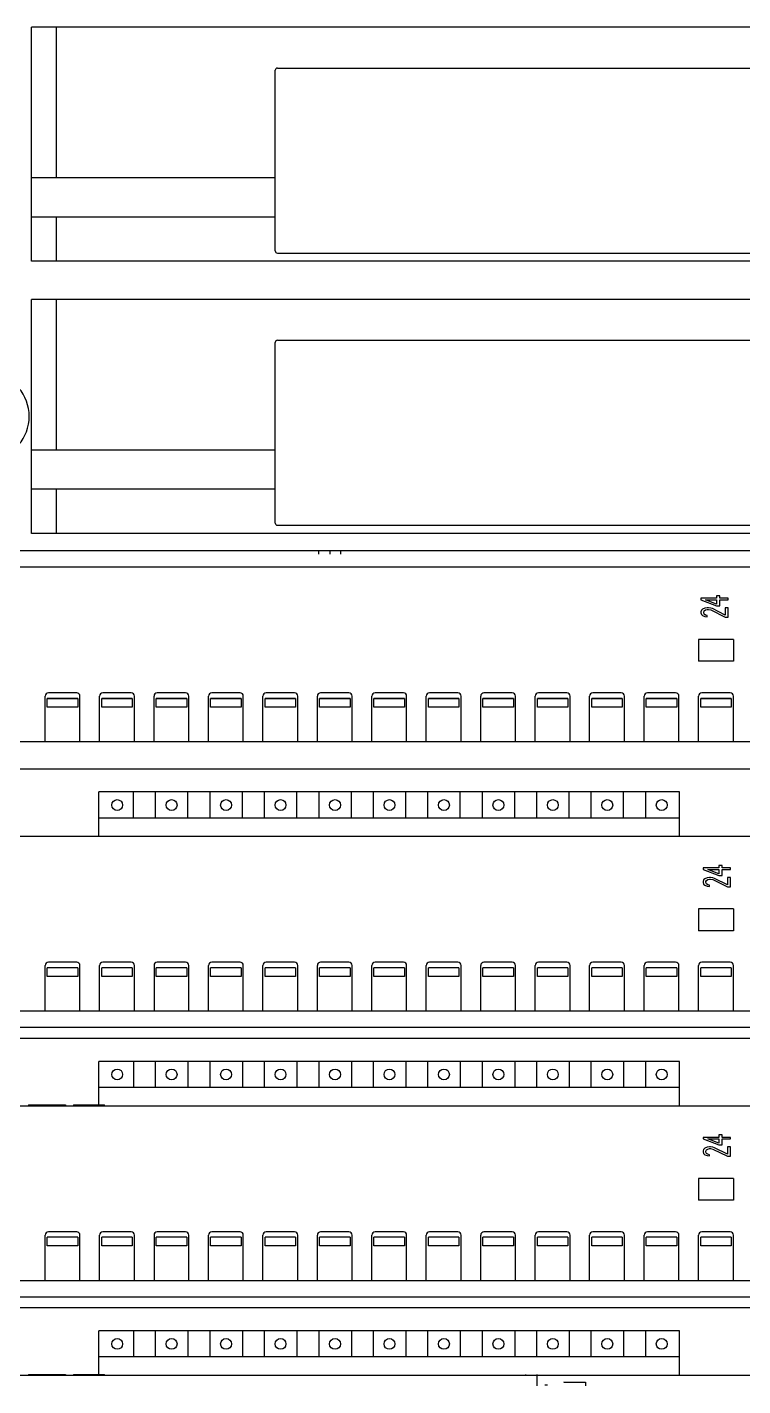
# Model space of a CAD drawing. Extents: x 10 to 610, y -247 to 1644.
# Drawn here: x 195.9 to 261.6, y 938.3 to 1063.1 of the extents above; entities that cross this region are included whole.
import ezdxf

# ---------------------------------------------------------------- set-up
doc = ezdxf.new("R2010")
doc.units = 0
doc.header["$LTSCALE"] = 5
doc.header["$MEASUREMENT"] = 0
doc.layers.get('0').update_dxf_attribs({"linetype": 'CONTINUOUS'})

# ---------------------------------------------------------------- blocks, each defined once
blk = doc.blocks.new('L50')
at = {"color": 7, "linetype": 'Continuous'}
for p, q in [((257.75, 364.5), (78.6, 364.5)), ((78.6, 343), (78.6, 364.5)), ((80.9, 350.65), (80.9, 364.5)), ((101.2, 360.75), (239.8, 360.75)), ((101, 343.95), (101, 360.55)), ((101, 350.65), (78.6, 350.65)), ((101, 347.05), (78.6, 347.05)), ((80.9, 343), (80.9, 347.05)), ((101.2, 343.75), (239.8, 343.75)), ((257.75, 343), (78.6, 343)), ((257.75, 339.5), (78.6, 339.5)), ((78.6, 318), (78.6, 339.5)), ((80.9, 325.65), (80.9, 339.5)), ((101.2, 335.75), (239.8, 335.75)), ((101, 318.95), (101, 335.55)), ((101, 325.65), (78.6, 325.65)), ((101, 322.05), (78.6, 322.05)), ((80.9, 318), (80.9, 322.05)), ((101.2, 318.75), (239.8, 318.75)), ((257.75, 318), (78.6, 318)), ((241.88, 316.4), (68.6, 316.4)), ((105, 316.1), (105, 316.4)), ((106, 316.4), (106, 316.1)), ((107, 316.1), (107, 316.4)), ((285.5, 314.9), (-1.5, 314.9)), ((141.51, 312.04), (140.07, 312.04)), ((140.07, 312.04), (140.07, 311.9)), ((141.83, 312.28), (141.51, 312.28)), ((141.51, 312.28), (141.51, 312.04)), ((141.83, 312.04), (141.83, 312.28)), ((142.57, 312.04), (141.83, 312.04)), ((142.57, 311.9), (142.57, 312.04)), ((140.07, 311.9), (141.51, 311.34)), ((140.13, 310.94), (140.07, 310.8)), ((140.07, 310.8), (140.07, 310.71)), ((140.23, 311.04), (140.13, 310.94)), ((140.45, 311.13), (140.23, 311.04)), ((140.34, 310.78), (140.39, 310.9)), ((140.34, 310.69), (140.34, 310.78)), ((140.39, 310.9), (140.5, 310.97)), ((140.66, 311.16), (140.45, 311.13)), ((141.51, 311.51), (140.5, 311.9)), ((140.5, 311.9), (141.51, 311.9)), ((140.5, 310.97), (140.66, 311.02)), ((140.77, 311.16), (140.66, 311.16)), ((140.66, 311.02), (140.77, 311.02)), ((140.98, 311.13), (140.77, 311.16)), ((140.77, 311.02), (140.98, 310.97)), ((141.14, 311.09), (140.98, 311.13)), ((140.98, 310.97), (142.31, 310.31)), ((142.31, 310.5), (141.14, 311.09)), ((141.51, 311.9), (141.51, 311.51)), ((141.51, 311.34), (141.83, 311.34)), ((141.83, 311.9), (142.57, 311.9)), ((141.83, 311.34), (141.83, 311.9)), ((142.57, 311.16), (142.31, 311.16)), ((142.31, 311.16), (142.31, 310.5)), ((142.57, 310.31), (142.57, 311.16)), ((140.07, 310.71), (140.13, 310.55)), ((140.13, 310.55), (140.23, 310.45)), ((140.23, 310.45), (140.44, 310.36)), ((140.39, 310.57), (140.34, 310.69)), ((140.5, 310.5), (140.39, 310.57)), ((140.45, 310.36), (140.66, 310.34)), ((140.66, 310.45), (140.5, 310.5)), ((140.66, 310.34), (140.66, 310.45)), ((142.31, 310.31), (142.57, 310.31)), ((143.06, 308.25), (139.86, 308.25)), ((139.86, 308.25), (139.86, 306.25)), ((143.06, 308.25), (143.06, 306.25)), ((143.06, 306.25), (139.86, 306.25)), ((82.76, 303.35), (80.16, 303.35)), ((87.76, 303.35), (85.16, 303.35)), ((92.76, 303.35), (90.16, 303.35)), ((97.76, 303.35), (95.16, 303.35)), ((102.76, 303.35), (100.16, 303.35)), ((107.76, 303.35), (105.16, 303.35)), ((112.76, 303.35), (110.16, 303.35)), ((117.76, 303.35), (115.16, 303.35)), ((122.76, 303.35), (120.16, 303.35)), ((127.76, 303.35), (125.16, 303.35)), ((132.76, 303.35), (130.16, 303.35)), ((137.76, 303.35), (135.16, 303.35)), ((142.76, 303.35), (140.16, 303.35)), ((79.86, 298.85), (79.86, 303.05)), ((80.06, 302.87), (82.86, 302.87)), ((80.06, 302.85), (82.86, 302.85)), ((80.06, 302.05), (80.06, 302.85)), ((82.86, 302.05), (80.06, 302.05)), ((82.86, 302.85), (82.86, 302.05)), ((83.06, 298.85), (83.06, 303.05)), ((84.86, 298.85), (84.86, 303.05)), ((85.06, 302.87), (87.86, 302.87)), ((85.06, 302.85), (87.86, 302.85)), ((85.06, 302.05), (85.06, 302.85)), ((87.86, 302.05), (85.06, 302.05)), ((87.86, 302.85), (87.86, 302.05)), ((88.06, 298.85), (88.06, 303.05)), ((89.86, 298.85), (89.86, 303.05)), ((90.06, 302.87), (92.86, 302.87)), ((90.06, 302.85), (92.86, 302.85)), ((90.06, 302.05), (90.06, 302.85)), ((92.86, 302.05), (90.06, 302.05)), ((92.86, 302.85), (92.86, 302.05)), ((93.06, 298.85), (93.06, 303.05)), ((94.86, 298.85), (94.86, 303.05)), ((95.06, 302.87), (97.86, 302.87)), ((95.06, 302.85), (97.86, 302.85)), ((95.06, 302.05), (95.06, 302.85)), ((97.86, 302.05), (95.06, 302.05)), ((97.86, 302.85), (97.86, 302.05)), ((98.06, 298.85), (98.06, 303.05)), ((99.86, 298.85), (99.86, 303.05)), ((100.06, 302.87), (102.86, 302.87)), ((100.06, 302.85), (102.86, 302.85)), ((100.06, 302.05), (100.06, 302.85)), ((102.86, 302.05), (100.06, 302.05)), ((102.86, 302.85), (102.86, 302.05)), ((103.06, 298.85), (103.06, 303.05)), ((104.86, 298.85), (104.86, 303.05)), ((105.06, 302.87), (107.86, 302.87)), ((105.06, 302.85), (107.86, 302.85)), ((105.06, 302.05), (105.06, 302.85)), ((107.86, 302.05), (105.06, 302.05)), ((107.86, 302.85), (107.86, 302.05)), ((108.06, 298.85), (108.06, 303.05)), ((109.86, 298.85), (109.86, 303.05)), ((110.06, 302.87), (112.86, 302.87)), ((110.06, 302.85), (112.86, 302.85)), ((110.06, 302.05), (110.06, 302.85)), ((112.86, 302.05), (110.06, 302.05)), ((112.86, 302.85), (112.86, 302.05)), ((113.06, 298.85), (113.06, 303.05)), ((114.86, 298.85), (114.86, 303.05)), ((115.06, 302.87), (117.86, 302.87)), ((115.06, 302.85), (117.86, 302.85)), ((115.06, 302.05), (115.06, 302.85)), ((117.86, 302.05), (115.06, 302.05)), ((117.86, 302.85), (117.86, 302.05)), ((118.06, 298.85), (118.06, 303.05)), ((119.86, 298.85), (119.86, 303.05)), ((120.06, 302.87), (122.86, 302.87)), ((120.06, 302.85), (122.86, 302.85)), ((120.06, 302.05), (120.06, 302.85)), ((122.86, 302.05), (120.06, 302.05)), ((122.86, 302.85), (122.86, 302.05)), ((123.06, 298.85), (123.06, 303.05)), ((124.86, 298.85), (124.86, 303.05)), ((125.06, 302.87), (127.86, 302.87)), ((125.06, 302.85), (127.86, 302.85)), ((125.06, 302.05), (125.06, 302.85)), ((127.86, 302.05), (125.06, 302.05)), ((127.86, 302.85), (127.86, 302.05)), ((128.06, 298.85), (128.06, 303.05)), ((129.86, 298.85), (129.86, 303.05)), ((130.06, 302.87), (132.86, 302.87)), ((130.06, 302.85), (132.86, 302.85)), ((130.06, 302.05), (130.06, 302.85)), ((132.86, 302.05), (130.06, 302.05)), ((132.86, 302.85), (132.86, 302.05)), ((133.06, 298.85), (133.06, 303.05)), ((134.86, 298.85), (134.86, 303.05)), ((135.06, 302.87), (137.86, 302.87)), ((135.06, 302.85), (137.86, 302.85)), ((135.06, 302.05), (135.06, 302.85)), ((137.86, 302.05), (135.06, 302.05)), ((137.86, 302.85), (137.86, 302.05)), ((138.06, 298.85), (138.06, 303.05)), ((139.86, 298.85), (139.86, 303.05)), ((140.06, 302.87), (142.86, 302.87)), ((140.06, 302.85), (142.86, 302.85)), ((140.06, 302.05), (140.06, 302.85)), ((142.86, 302.05), (140.06, 302.05)), ((142.86, 302.85), (142.86, 302.05)), ((143.06, 298.85), (143.06, 303.05)), ((82.86, 302.03), (80.06, 302.03)), ((87.86, 302.03), (85.06, 302.03)), ((92.86, 302.03), (90.06, 302.03)), ((97.86, 302.03), (95.06, 302.03)), ((102.86, 302.03), (100.06, 302.03)), ((107.86, 302.03), (105.06, 302.03)), ((112.86, 302.03), (110.06, 302.03)), ((117.86, 302.03), (115.06, 302.03)), ((122.86, 302.03), (120.06, 302.03)), ((127.86, 302.03), (125.06, 302.03)), ((132.86, 302.03), (130.06, 302.03)), ((137.86, 302.03), (135.06, 302.03)), ((142.86, 302.03), (140.06, 302.03)), ((271.96, 298.85), (22.6, 298.85)), ((268.96, 296.35), (11.93, 296.35)), ((138.1, 294.25), (84.8, 294.25)), ((84.8, 290.15), (84.8, 294.25)), ((87.98, 291.85), (87.98, 294.25)), ((89.98, 294.25), (89.98, 291.85)), ((92.98, 291.85), (92.98, 294.25)), ((94.98, 294.25), (94.98, 291.85)), ((97.98, 291.85), (97.98, 294.25)), ((99.98, 294.25), (99.98, 291.85)), ((102.98, 291.85), (102.98, 294.25)), ((104.98, 294.25), (104.98, 291.85)), ((107.98, 291.85), (107.98, 294.25)), ((109.98, 294.25), (109.98, 291.85)), ((112.98, 291.85), (112.98, 294.25)), ((114.98, 294.25), (114.98, 291.85)), ((117.98, 291.85), (117.98, 294.25)), ((119.98, 294.25), (119.98, 291.85)), ((122.98, 291.85), (122.98, 294.25)), ((124.98, 294.25), (124.98, 291.85)), ((127.98, 291.85), (127.98, 294.25)), ((129.98, 294.25), (129.98, 291.85)), ((132.98, 291.85), (132.98, 294.25)), ((134.98, 294.25), (134.98, 291.85)), ((138.1, 290.15), (138.1, 294.25)), ((138.1, 291.85), (84.8, 291.85)), ((285.5, 290.15), (-1.5, 290.15)), ((141.71, 287.27), (140.28, 287.27)), ((140.28, 287.27), (140.28, 287.13)), ((140.28, 287.13), (141.71, 286.57)), ((141.71, 286.74), (140.7, 287.13)), ((140.7, 287.13), (141.71, 287.13)), ((142.03, 287.51), (141.71, 287.51)), ((141.71, 287.51), (141.71, 287.27)), ((141.71, 287.13), (141.71, 286.74)), ((142.03, 287.27), (142.03, 287.51)), ((142.78, 287.27), (142.03, 287.27)), ((142.03, 287.13), (142.78, 287.13)), ((142.03, 286.57), (142.03, 287.13)), ((142.78, 287.13), (142.78, 287.27)), ((140.33, 286.17), (140.28, 286.03)), ((140.28, 286.03), (140.28, 285.94)), ((140.28, 285.94), (140.33, 285.78)), ((140.44, 286.27), (140.33, 286.17)), ((140.65, 286.36), (140.44, 286.27)), ((140.54, 286.01), (140.6, 286.13)), ((140.54, 285.92), (140.54, 286.01)), ((140.6, 285.8), (140.54, 285.92)), ((140.6, 286.13), (140.7, 286.2)), ((140.86, 286.39), (140.65, 286.36)), ((140.7, 286.2), (140.86, 286.24)), ((140.97, 286.39), (140.86, 286.39)), ((140.86, 286.24), (140.97, 286.24)), ((141.18, 286.36), (140.97, 286.39)), ((140.97, 286.24), (141.18, 286.2)), ((141.34, 286.31), (141.18, 286.36)), ((141.18, 286.2), (142.51, 285.54)), ((142.51, 285.73), (141.34, 286.31)), ((141.71, 286.57), (142.03, 286.57)), ((142.78, 286.39), (142.51, 286.39)), ((142.51, 286.39), (142.51, 285.73)), ((142.78, 285.54), (142.78, 286.39)), ((140.33, 285.78), (140.44, 285.68)), ((140.44, 285.68), (140.64, 285.59)), ((140.7, 285.73), (140.6, 285.8)), ((140.65, 285.59), (140.86, 285.57)), ((140.86, 285.68), (140.7, 285.73)), ((140.86, 285.57), (140.86, 285.68)), ((142.51, 285.54), (142.78, 285.54)), ((143.06, 283.5), (139.86, 283.5)), ((139.86, 283.5), (139.86, 281.5)), ((143.06, 283.5), (143.06, 281.5)), ((143.06, 281.5), (139.86, 281.5)), ((82.76, 278.6), (80.16, 278.6)), ((87.76, 278.6), (85.16, 278.6)), ((92.76, 278.6), (90.16, 278.6)), ((97.76, 278.6), (95.16, 278.6)), ((102.76, 278.6), (100.16, 278.6)), ((107.76, 278.6), (105.16, 278.6)), ((112.76, 278.6), (110.16, 278.6)), ((117.76, 278.6), (115.16, 278.6)), ((122.76, 278.6), (120.16, 278.6)), ((127.76, 278.6), (125.16, 278.6)), ((132.76, 278.6), (130.16, 278.6)), ((137.76, 278.6), (135.16, 278.6)), ((142.76, 278.6), (140.16, 278.6)), ((79.86, 274.1), (79.86, 278.3)), ((80.06, 278.12), (82.86, 278.12)), ((80.06, 277.3), (80.06, 278.1)), ((82.86, 277.3), (80.06, 277.3)), ((82.86, 278.1), (82.86, 277.3)), ((83.06, 274.1), (83.06, 278.3)), ((84.86, 274.1), (84.86, 278.3)), ((85.06, 278.12), (87.86, 278.12)), ((85.06, 277.3), (85.06, 278.1)), ((87.86, 277.3), (85.06, 277.3)), ((87.86, 278.1), (87.86, 277.3)), ((88.06, 274.1), (88.06, 278.3)), ((89.87, 278.3), (89.87, 274.1)), ((90.06, 278.12), (92.86, 278.12)), ((90.06, 277.3), (90.06, 278.1)), ((92.86, 277.3), (90.06, 277.3)), ((92.86, 278.1), (92.86, 277.3)), ((93.06, 274.1), (93.06, 278.3)), ((94.86, 274.1), (94.86, 278.3)), ((95.06, 278.12), (97.86, 278.12)), ((95.06, 277.3), (95.06, 278.1)), ((97.86, 277.3), (95.06, 277.3)), ((97.86, 278.1), (97.86, 277.3)), ((98.06, 274.1), (98.06, 278.3)), ((99.86, 274.1), (99.86, 278.3)), ((100.06, 278.12), (102.86, 278.12)), ((100.06, 277.3), (100.06, 278.1)), ((102.86, 277.3), (100.06, 277.3)), ((102.86, 278.1), (102.86, 277.3)), ((103.06, 274.1), (103.06, 278.3)), ((104.86, 274.1), (104.86, 278.3)), ((105.06, 278.12), (107.86, 278.12)), ((105.06, 277.3), (105.06, 278.1)), ((107.86, 277.3), (105.06, 277.3)), ((107.86, 278.1), (107.86, 277.3)), ((108.06, 274.1), (108.06, 278.3)), ((109.86, 274.1), (109.86, 278.3)), ((110.06, 278.12), (112.86, 278.12)), ((110.06, 277.3), (110.06, 278.1)), ((112.86, 277.3), (110.06, 277.3)), ((112.86, 278.1), (112.86, 277.3)), ((113.06, 274.1), (113.06, 278.3)), ((114.86, 274.1), (114.86, 278.3)), ((115.06, 278.12), (117.86, 278.12)), ((115.06, 277.3), (115.06, 278.1)), ((117.86, 277.3), (115.06, 277.3)), ((117.86, 278.1), (117.86, 277.3)), ((118.06, 274.1), (118.06, 278.3)), ((119.86, 274.1), (119.86, 278.3)), ((120.06, 278.12), (122.86, 278.12)), ((120.06, 277.3), (120.06, 278.1)), ((122.86, 277.3), (120.06, 277.3)), ((122.86, 278.1), (122.86, 277.3)), ((123.06, 274.1), (123.06, 278.3)), ((124.86, 274.1), (124.86, 278.3)), ((125.06, 278.12), (127.86, 278.12)), ((125.06, 277.3), (125.06, 278.1)), ((127.86, 277.3), (125.06, 277.3)), ((127.86, 278.1), (127.86, 277.3)), ((128.06, 274.1), (128.06, 278.3)), ((129.86, 274.1), (129.86, 278.3)), ((130.06, 278.12), (132.86, 278.12)), ((130.06, 277.3), (130.06, 278.1)), ((132.86, 277.3), (130.06, 277.3)), ((132.86, 278.1), (132.86, 277.3)), ((133.06, 274.1), (133.06, 278.3)), ((134.86, 274.1), (134.86, 278.3)), ((135.06, 278.12), (137.86, 278.12)), ((135.06, 277.3), (135.06, 278.1)), ((137.86, 277.3), (135.06, 277.3)), ((137.86, 278.1), (137.86, 277.3)), ((138.06, 274.1), (138.06, 278.3)), ((139.86, 274.1), (139.86, 278.3)), ((140.06, 278.12), (142.86, 278.12)), ((140.06, 277.3), (140.06, 278.1)), ((142.86, 277.3), (140.06, 277.3)), ((142.86, 278.1), (142.86, 277.3)), ((143.06, 274.1), (143.06, 278.3)), ((271.96, 274.1), (22.6, 274.1)), ((268.96, 272.6), (22.6, 272.6)), ((268.96, 271.6), (11.93, 271.6)), ((138.1, 269.5), (84.8, 269.5)), ((84.8, 265.4), (84.8, 269.5)), ((87.98, 269.5), (87.98, 267.1)), ((89.98, 269.5), (89.98, 267.1)), ((92.98, 269.5), (92.98, 267.1)), ((94.98, 269.5), (94.98, 267.1)), ((97.98, 269.5), (97.98, 267.1)), ((99.98, 269.5), (99.98, 267.1)), ((102.98, 269.5), (102.98, 267.1)), ((104.98, 269.5), (104.98, 267.1)), ((107.98, 269.5), (107.98, 267.1)), ((109.98, 269.5), (109.98, 267.1)), ((112.98, 269.5), (112.98, 267.1)), ((114.98, 269.5), (114.98, 267.1)), ((117.98, 269.5), (117.98, 267.1)), ((119.98, 269.5), (119.98, 267.1)), ((122.98, 269.5), (122.98, 267.1)), ((124.98, 269.5), (124.98, 267.1)), ((127.98, 269.5), (127.98, 267.1)), ((129.98, 269.5), (129.98, 267.1)), ((132.98, 269.5), (132.98, 267.1)), ((134.98, 269.5), (134.98, 267.1)), ((138.1, 265.4), (138.1, 269.5)), ((138.1, 267.1), (84.8, 267.1)), ((285.5, 265.4), (-1.5, 265.4)), ((285.5, 265.4), (-1.5, 265.4)), ((141.71, 262.52), (140.28, 262.52)), ((140.28, 262.52), (140.28, 262.38)), ((140.28, 262.38), (141.71, 261.82)), ((141.71, 261.99), (140.7, 262.38)), ((140.7, 262.38), (141.71, 262.38)), ((142.03, 262.76), (141.71, 262.76)), ((141.71, 262.76), (141.71, 262.52)), ((141.71, 262.38), (141.71, 261.99)), ((142.03, 262.52), (142.03, 262.76)), ((142.78, 262.52), (142.03, 262.52)), ((142.03, 262.38), (142.78, 262.38)), ((142.03, 261.82), (142.03, 262.38)), ((142.78, 262.38), (142.78, 262.52)), ((140.33, 261.42), (140.28, 261.28)), ((140.28, 261.28), (140.28, 261.19)), ((140.28, 261.19), (140.33, 261.03)), ((140.44, 261.52), (140.33, 261.42)), ((140.33, 261.03), (140.44, 260.93)), ((140.65, 261.61), (140.44, 261.52)), ((140.44, 260.93), (140.64, 260.84)), ((140.54, 261.26), (140.6, 261.38)), ((140.54, 261.17), (140.54, 261.26)), ((140.6, 261.05), (140.54, 261.17)), ((140.6, 261.38), (140.7, 261.45)), ((140.7, 260.98), (140.6, 261.05)), ((140.86, 261.64), (140.65, 261.61)), ((140.7, 261.45), (140.86, 261.49)), ((140.86, 260.93), (140.7, 260.98)), ((140.97, 261.64), (140.86, 261.64)), ((140.86, 261.49), (140.97, 261.49)), ((140.86, 260.82), (140.86, 260.93)), ((141.18, 261.61), (140.97, 261.64)), ((140.97, 261.49), (141.18, 261.45)), ((141.34, 261.56), (141.18, 261.61)), ((141.18, 261.45), (142.51, 260.79)), ((142.51, 260.98), (141.34, 261.56)), ((141.71, 261.82), (142.03, 261.82)), ((142.78, 261.64), (142.51, 261.64)), ((142.51, 261.64), (142.51, 260.98)), ((142.78, 260.79), (142.78, 261.64)), ((140.65, 260.84), (140.86, 260.82)), ((142.51, 260.79), (142.78, 260.79)), ((143.06, 258.75), (139.86, 258.75)), ((139.86, 258.75), (139.86, 256.75)), ((143.06, 258.75), (143.06, 256.75)), ((143.06, 256.75), (139.86, 256.75)), ((79.86, 249.35), (79.86, 253.55)), ((80.06, 253.37), (82.86, 253.37)), ((82.76, 253.85), (80.16, 253.85)), ((83.06, 249.35), (83.06, 253.55)), ((84.86, 249.35), (84.86, 253.55)), ((85.06, 253.37), (87.86, 253.37)), ((87.76, 253.85), (85.16, 253.85)), ((88.06, 249.35), (88.06, 253.55)), ((89.87, 253.55), (89.87, 249.35)), ((90.06, 253.37), (92.86, 253.37)), ((92.76, 253.85), (90.16, 253.85)), ((93.06, 249.35), (93.06, 253.55)), ((94.86, 249.35), (94.86, 253.55)), ((95.06, 253.37), (97.86, 253.37)), ((97.76, 253.85), (95.16, 253.85)), ((98.06, 249.35), (98.06, 253.55)), ((99.86, 249.35), (99.86, 253.55)), ((100.06, 253.37), (102.86, 253.37)), ((102.76, 253.85), (100.16, 253.85)), ((103.06, 249.35), (103.06, 253.55)), ((104.86, 249.35), (104.86, 253.55)), ((105.06, 253.37), (107.86, 253.37)), ((107.76, 253.85), (105.16, 253.85)), ((108.06, 249.35), (108.06, 253.55)), ((109.86, 249.35), (109.86, 253.55)), ((110.06, 253.37), (112.86, 253.37)), ((112.76, 253.85), (110.16, 253.85)), ((113.06, 249.35), (113.06, 253.55)), ((114.86, 249.35), (114.86, 253.55)), ((115.06, 253.37), (117.86, 253.37)), ((117.76, 253.85), (115.16, 253.85)), ((118.06, 249.35), (118.06, 253.55)), ((119.86, 249.35), (119.86, 253.55)), ((120.06, 253.37), (122.86, 253.37)), ((122.76, 253.85), (120.16, 253.85)), ((123.06, 249.35), (123.06, 253.55)), ((124.86, 249.35), (124.86, 253.55)), ((125.06, 253.37), (127.86, 253.37)), ((127.76, 253.85), (125.16, 253.85)), ((128.06, 249.35), (128.06, 253.55)), ((129.86, 249.35), (129.86, 253.55)), ((130.06, 253.37), (132.86, 253.37)), ((132.76, 253.85), (130.16, 253.85)), ((133.06, 249.35), (133.06, 253.55)), ((134.86, 249.35), (134.86, 253.55)), ((135.06, 253.37), (137.86, 253.37)), ((137.76, 253.85), (135.16, 253.85)), ((138.06, 249.35), (138.06, 253.55)), ((139.86, 249.35), (139.86, 253.55)), ((140.06, 253.37), (142.86, 253.37)), ((142.76, 253.85), (140.16, 253.85)), ((143.06, 249.35), (143.06, 253.55)), ((80.06, 252.55), (80.06, 253.35)), ((82.86, 252.55), (80.06, 252.55)), ((82.86, 253.35), (82.86, 252.55)), ((85.06, 252.55), (85.06, 253.35)), ((87.86, 252.55), (85.06, 252.55)), ((87.86, 253.35), (87.86, 252.55)), ((90.06, 252.55), (90.06, 253.35)), ((92.86, 252.55), (90.06, 252.55)), ((92.86, 253.35), (92.86, 252.55)), ((95.06, 252.55), (95.06, 253.35)), ((97.86, 252.55), (95.06, 252.55)), ((97.86, 253.35), (97.86, 252.55)), ((100.06, 252.55), (100.06, 253.35)), ((102.86, 252.55), (100.06, 252.55)), ((102.86, 253.35), (102.86, 252.55)), ((105.06, 252.55), (105.06, 253.35)), ((107.86, 252.55), (105.06, 252.55)), ((107.86, 253.35), (107.86, 252.55)), ((110.06, 252.55), (110.06, 253.35)), ((112.86, 252.55), (110.06, 252.55)), ((112.86, 253.35), (112.86, 252.55)), ((115.06, 252.55), (115.06, 253.35)), ((117.86, 252.55), (115.06, 252.55)), ((117.86, 253.35), (117.86, 252.55)), ((120.06, 252.55), (120.06, 253.35)), ((122.86, 252.55), (120.06, 252.55)), ((122.86, 253.35), (122.86, 252.55)), ((125.06, 252.55), (125.06, 253.35)), ((127.86, 252.55), (125.06, 252.55)), ((127.86, 253.35), (127.86, 252.55)), ((130.06, 252.55), (130.06, 253.35)), ((132.86, 252.55), (130.06, 252.55)), ((132.86, 253.35), (132.86, 252.55)), ((135.06, 252.55), (135.06, 253.35)), ((137.86, 252.55), (135.06, 252.55)), ((137.86, 253.35), (137.86, 252.55)), ((140.06, 252.55), (140.06, 253.35)), ((142.86, 252.55), (140.06, 252.55)), ((142.86, 253.35), (142.86, 252.55)), ((271.96, 249.35), (22.6, 249.35)), ((268.96, 247.85), (22.6, 247.85)), ((268.96, 246.85), (11.93, 246.85)), ((138.1, 244.75), (84.8, 244.75)), ((84.8, 240.65), (84.8, 244.75)), ((87.98, 244.75), (87.98, 242.35)), ((89.98, 244.75), (89.98, 242.35)), ((92.98, 244.75), (92.98, 242.35)), ((94.98, 244.75), (94.98, 242.35)), ((97.98, 244.75), (97.98, 242.35)), ((99.98, 244.75), (99.98, 242.35)), ((102.98, 244.75), (102.98, 242.35)), ((104.98, 244.75), (104.98, 242.35)), ((107.98, 244.75), (107.98, 242.35)), ((109.98, 244.75), (109.98, 242.35)), ((112.98, 244.75), (112.98, 242.35)), ((114.98, 244.75), (114.98, 242.35)), ((117.98, 244.75), (117.98, 242.35)), ((119.98, 244.75), (119.98, 242.35)), ((122.98, 244.75), (122.98, 242.35)), ((124.98, 244.75), (124.98, 242.35)), ((127.98, 244.75), (127.98, 242.35)), ((129.98, 244.75), (129.98, 242.35)), ((132.98, 244.75), (132.98, 242.35)), ((134.98, 244.75), (134.98, 242.35)), ((138.1, 240.65), (138.1, 244.75)), ((138.1, 242.35), (84.8, 242.35)), ((285.5, 240.65), (-1.5, 240.65))]:
    blk.add_line(p, q, dxfattribs=at)
at = {"linetype": 'Continuous'}
for p, q in [((78.34, 265.5), (79.21, 265.5)), ((78.34, 265.5), (78.34, 265.4)), ((79.21, 265.5), (81.74, 265.5)), ((79.21, 265.5), (79.21, 265.4)), ((80.76, 265.5), (80.76, 265.4)), ((81.74, 265.5), (81.74, 265.4)), ((82.48, 265.5), (85.3, 265.5)), ((82.48, 265.5), (82.48, 265.4)), ((83.82, 265.5), (83.82, 265.4)), ((85.3, 265.4), (85.3, 265.5)), ((78.34, 240.75), (79.21, 240.75)), ((78.34, 240.75), (78.34, 240.65)), ((79.21, 240.75), (81.74, 240.75)), ((79.21, 240.75), (79.21, 240.65)), ((80.76, 240.75), (80.76, 240.65)), ((81.74, 240.75), (81.74, 240.65)), ((82.48, 240.75), (85.3, 240.75)), ((82.48, 240.75), (82.48, 240.65)), ((83.82, 240.75), (83.82, 240.65)), ((85.3, 240.65), (85.3, 240.75)), ((123.99, 240.66), (123.99, 240.75)), ((125, 240.75), (125, 239.7)), ((127.49, 240.05), (127.49, 240.04)), ((127.49, 240.04), (129.49, 240.04)), ((129.49, 240.04), (129.49, 239.69))]:
    blk.add_line(p, q, dxfattribs=at)
blk.add_lwpolyline([(125.75, 239.78), (125.81, 239.78), (125.87, 239.78), (125.93, 239.78), (125.99, 239.78)], dxfattribs=at)
at = {"color": 7, "linetype": 'Continuous'}
for centre in [(86.48, 293.05), (91.48, 293.05), (96.48, 293.05), (101.48, 293.05), (106.48, 293.05), (111.48, 293.05), (116.48, 293.05), (121.48, 293.05), (126.48, 293.05), (131.48, 293.05), (136.48, 293.05), (86.48, 268.3), (91.48, 268.3), (96.48, 268.3), (101.48, 268.3), (106.48, 268.3), (111.48, 268.3), (116.48, 268.3), (121.48, 268.3), (126.48, 268.3), (131.48, 268.3), (136.48, 268.3), (86.48, 243.55), (91.48, 243.55), (96.48, 243.55), (101.48, 243.55), (106.48, 243.55), (111.48, 243.55), (116.48, 243.55), (121.48, 243.55), (126.48, 243.55), (131.48, 243.55), (136.48, 243.55)]:
    blk.add_circle(centre, 0.5, dxfattribs=at)
for centre, radius, start, end in [((101.2, 360.55), 0.2, 90, 180), ((101.2, 343.95), 0.2, 180, 270), ((101.2, 335.55), 0.2, 90, 180), ((74.4, 328.75), 4, 278.6269, 81.3731), ((101.2, 318.95), 0.2, 180, 270), ((80.16, 303.05), 0.3, 90, 180), ((82.76, 303.05), 0.3, 0, 90), ((85.16, 303.05), 0.3, 90, 180), ((87.76, 303.05), 0.3, 0, 90), ((90.16, 303.05), 0.3, 90, 180), ((92.76, 303.05), 0.3, 0, 90), ((95.16, 303.05), 0.3, 90, 180), ((97.76, 303.05), 0.3, 0, 90), ((100.16, 303.05), 0.3, 90, 180), ((102.76, 303.05), 0.3, 0, 90), ((105.16, 303.05), 0.3, 90, 180), ((107.76, 303.05), 0.3, 0, 90), ((110.16, 303.05), 0.3, 90, 180), ((112.76, 303.05), 0.3, 0, 90), ((115.16, 303.05), 0.3, 90, 180), ((117.76, 303.05), 0.3, 0, 90), ((120.16, 303.05), 0.3, 90, 180), ((122.76, 303.05), 0.3, 0, 90), ((125.16, 303.05), 0.3, 90, 180), ((127.76, 303.05), 0.3, 0, 90), ((130.16, 303.05), 0.3, 90, 180), ((132.76, 303.05), 0.3, 0, 90), ((135.16, 303.05), 0.3, 90, 180), ((137.76, 303.05), 0.3, 0, 90), ((140.16, 303.05), 0.3, 90, 180), ((142.76, 303.05), 0.3, 0, 90), ((80.16, 278.3), 0.3, 90, 180), ((82.76, 278.3), 0.3, 0, 90), ((85.16, 278.3), 0.3, 90, 180), ((87.76, 278.3), 0.3, 0, 90), ((90.16, 278.3), 0.3, 90, 180), ((92.76, 278.3), 0.3, 0, 90), ((95.16, 278.3), 0.3, 90, 180), ((97.76, 278.3), 0.3, 0, 90), ((100.16, 278.3), 0.3, 90, 180), ((102.76, 278.3), 0.3, 0, 90), ((105.16, 278.3), 0.3, 90, 180), ((107.76, 278.3), 0.3, 0, 90), ((110.16, 278.3), 0.3, 90, 180), ((112.76, 278.3), 0.3, 0, 90), ((115.16, 278.3), 0.3, 90, 180), ((117.76, 278.3), 0.3, 0, 90), ((120.16, 278.3), 0.3, 90, 180), ((122.76, 278.3), 0.3, 0, 90), ((125.16, 278.3), 0.3, 90, 180), ((127.76, 278.3), 0.3, 0, 90), ((130.16, 278.3), 0.3, 90, 180), ((132.76, 278.3), 0.3, 0, 90), ((135.16, 278.3), 0.3, 90, 180), ((137.76, 278.3), 0.3, 0, 90), ((140.16, 278.3), 0.3, 90, 180), ((142.76, 278.3), 0.3, 0, 90), ((80.16, 253.55), 0.3, 90, 180), ((82.76, 253.55), 0.3, 0, 90), ((85.16, 253.55), 0.3, 90, 180), ((87.76, 253.55), 0.3, 0, 90), ((90.16, 253.55), 0.3, 90, 180), ((92.76, 253.55), 0.3, 0, 90), ((95.16, 253.55), 0.3, 90, 180), ((97.76, 253.55), 0.3, 0, 90), ((100.16, 253.55), 0.3, 90, 180), ((102.76, 253.55), 0.3, 0, 90), ((105.16, 253.55), 0.3, 90, 180), ((107.76, 253.55), 0.3, 0, 90), ((110.16, 253.55), 0.3, 90, 180), ((112.76, 253.55), 0.3, 0, 90), ((115.16, 253.55), 0.3, 90, 180), ((117.76, 253.55), 0.3, 0, 90), ((120.16, 253.55), 0.3, 90, 180), ((122.76, 253.55), 0.3, 0, 90), ((125.16, 253.55), 0.3, 90, 180), ((127.76, 253.55), 0.3, 0, 90), ((130.16, 253.55), 0.3, 90, 180), ((132.76, 253.55), 0.3, 0, 90), ((135.16, 253.55), 0.3, 90, 180), ((137.76, 253.55), 0.3, 0, 90), ((140.16, 253.55), 0.3, 90, 180), ((142.76, 253.55), 0.3, 0, 90)]:
    blk.add_arc(centre, radius, start, end, dxfattribs=at)

msp = doc.modelspace()

# ---------------------------------------------------------------- block references
at = {"linetype": 'Continuous'}
msp.add_blockref('L50', (117.65, 698.58), dxfattribs=at)

doc.saveas('drawing.dxf')
